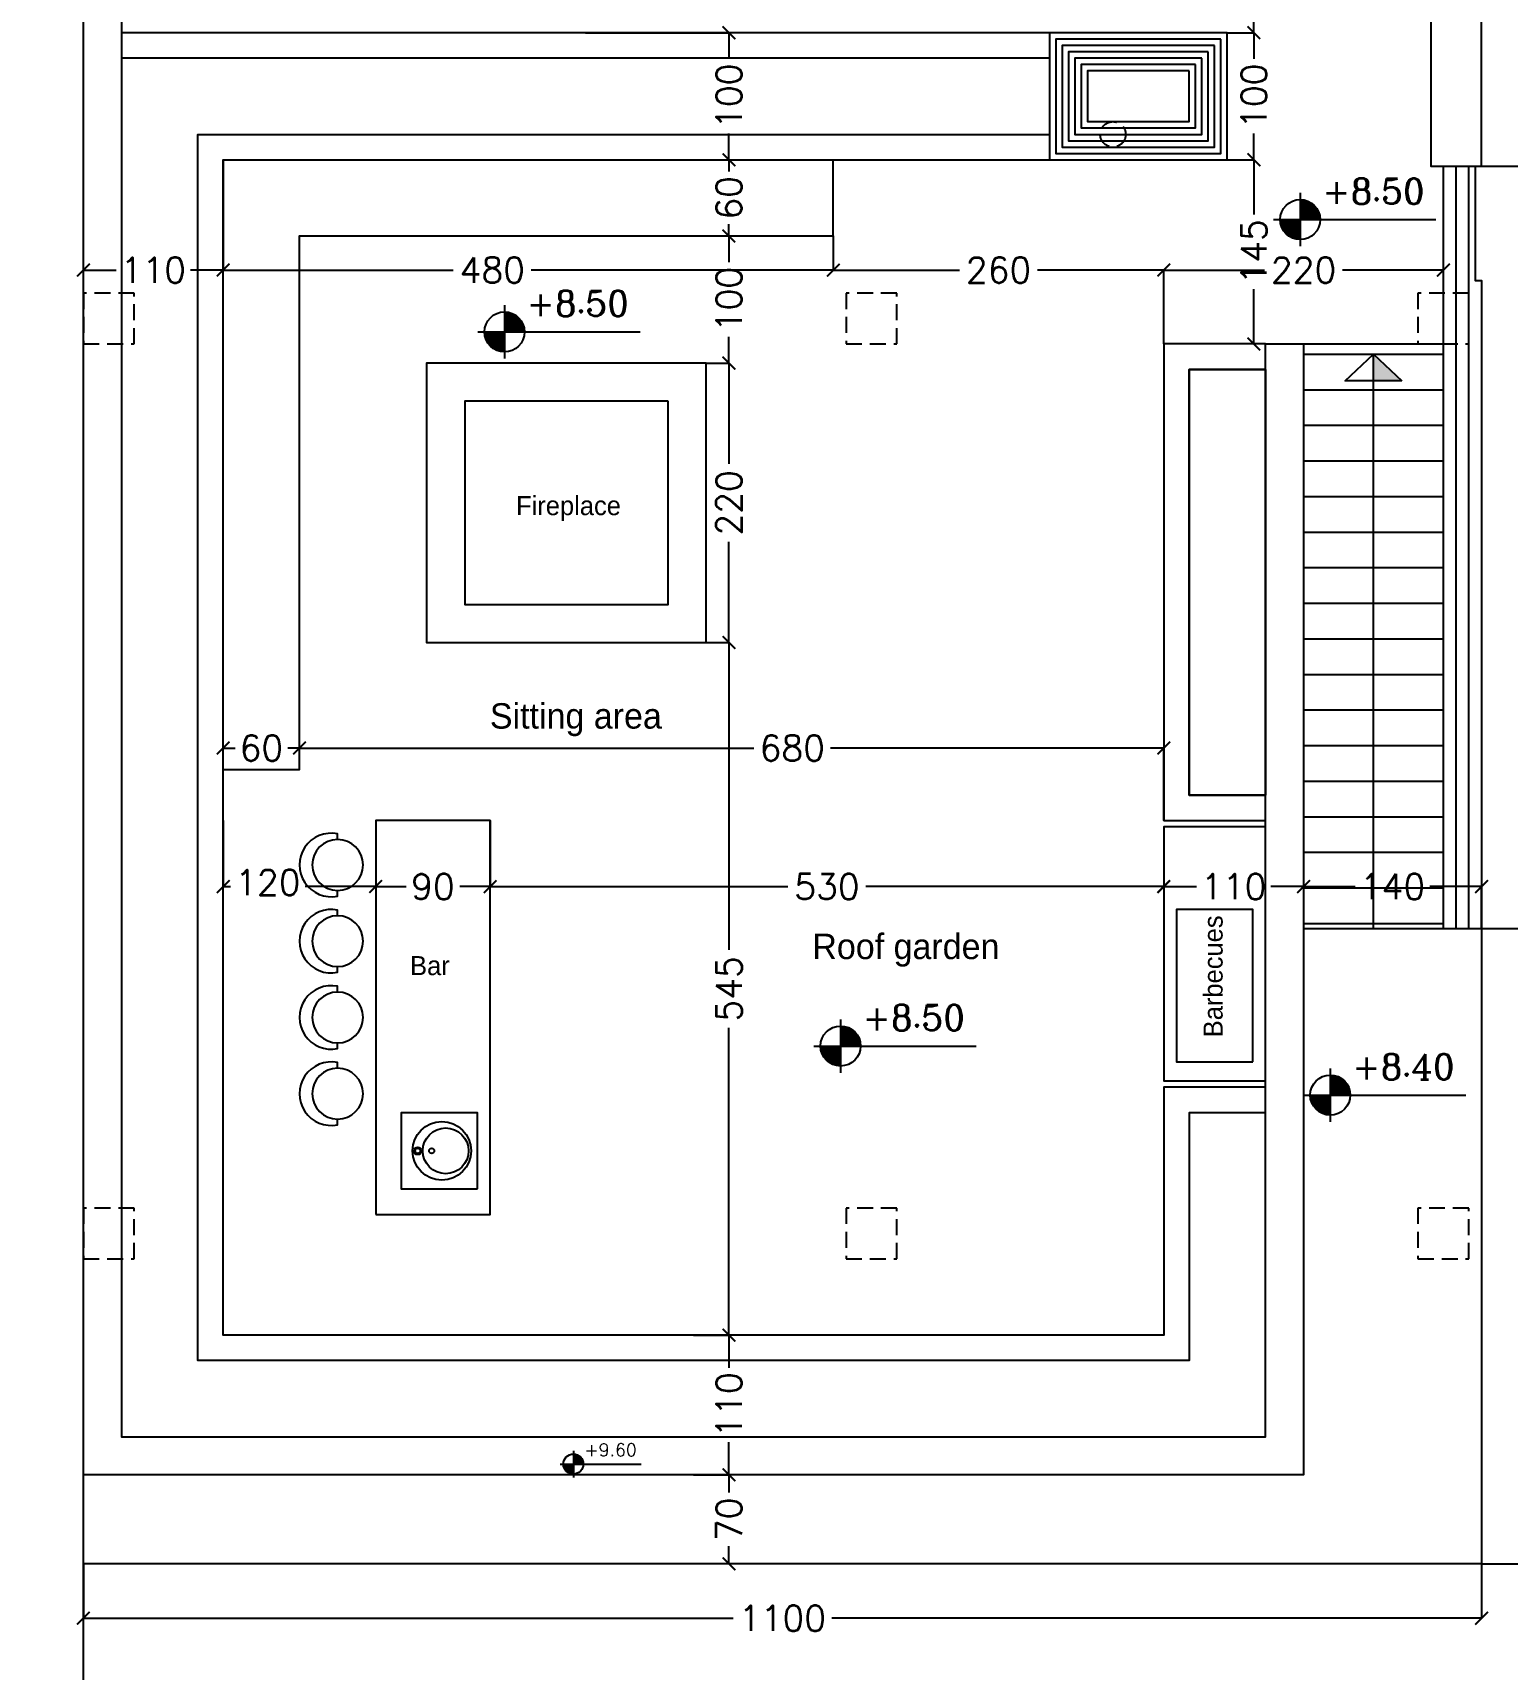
# Model space of a CAD drawing. Header units: millimetres. Extents: x 118878 to 201916, y 10986 to 20993.
# Drawn here: x 199741 to 200901, y 16490 to 17778 of the extents above; entities that cross this region are included whole.
import ezdxf

# ---------------------------------------------------------------- set-up
doc = ezdxf.new("R2010")
doc.units = ezdxf.units.MM
doc.header["$LTSCALE"] = 100
doc.linetypes.add('HIDDEN2', pattern=[0.1875, 0.125, -0.0625])
for name, color, linetype in [('0-handrail', 135, 'Continuous'), ('0-KAFSAZI', 40, 'Continuous'), ('0-NIVO', 51, 'Continuous'), ('1', 1, 'Continuous'), ('2', 2, 'Continuous'), ('3', 3, 'Continuous'), ('4', 4, 'Continuous'), ('7', 7, 'Continuous'), ('8', 8, 'HIDDEN2'), ('AX', 1, 'Continuous'), ('bou', 4, 'Continuous'), ('DIM', 7, 'Continuous'), ('furniture faz2', 181, 'Continuous'), ('text', 201, 'Continuous')]:
    doc.layers.add(name, color=color, linetype=linetype)
doc.styles.add('1', font='romans.shx')
doc.styles.add('ROMANC', font='ROMANC.SHX')
doc.styles.add('SHEET', font='andlso.ttf')
doc.dimstyles.new('100', dxfattribs={"dimtxt": 20, "dimasz": 10, "dimexe": 0, "dimexo": 0, "dimgap": 5, "dimtad": 0, "dimdec": 0, "dimzin": 0, "dimdsep": 46, "dimtxsty": '1', "dimblk": 'ARCHTICK', "dimcen": 0, "dimclrd": 8, "dimclre": 8, "dimclrt": 2, "dimadec": 0, "dimazin": 0, "dimtfac": 1, "dimtdec": 0, "dimtofl": 0, "dimtmove": 2, "dimatfit": 3, "dimldrblk": 'ARCHTICK', "dimfxl": 1, "dimtolj": 1, "dimtzin": 0, "dimarcsym": 0})

# ---------------------------------------------------------------- blocks, each defined once
blk = doc.blocks.new('stools')
blk.add_lwpolyline([(0, -20), (0, -24.5, 1.224745), (0, 24.5), (0, 20)], format="xyb")
for start, end in [(90, 270), (270, 90)]:
    blk.add_arc((0, 0), 20, start, end)
blk = doc.blocks.new('SINK-K-1')
for centre, radius in [((0, 0), 23), ((-3, 0), 18), ((8, 0), 2), ((19, 0), 3), ((19, 0), 2)]:
    blk.add_circle(centre, radius)
blk = doc.blocks.new('AX-01roof')
at = {"layer": 'AX', "color": 8, "linetype": 'HIDDEN2'}
for points in [[(0, -410), (40, -410), (40, -370), (0, -370)], [(600, -410), (640, -410), (640, -370), (600, -370)], [(1050, -410), (1090, -410), (1090, -370), (1050, -370)], [(0, -1130), (40, -1130), (40, -1090), (0, -1090)], [(600, -1130), (640, -1130), (640, -1090), (600, -1090)], [(1050, -1130), (1090, -1130), (1090, -1090), (1050, -1090)]]:
    blk.add_lwpolyline(points, close=True, dxfattribs=at)
blk = doc.blocks.new('cod-03')
at = {"layer": '1'}
for points in [[(18, 0, 0.414214), (0, 18), (0, 0)], [(0, 0), (-18, 0, 0.414214), (0, -18)]]:
    blk.add_hatch(color=256, dxfattribs=at).paths.add_polyline_path(points)
at = {"layer": '2'}
for p, q in [((0, 24), (0, -24)), ((-24, 0), (121.9, 0))]:
    blk.add_line(p, q, dxfattribs=at)
blk.add_circle((0, 0), 18, dxfattribs=at)
blk = doc.blocks.new('_ArchTick')
at = {"color": 0, "linetype": 'ByBlock', "const_width": 0.15}
blk.add_lwpolyline([(-0.5, -0.5), (0.5, 0.5)], dxfattribs=at)
blk = doc.blocks.new('*D157')
at = {"layer": 'Defpoints', "color": 0, "transparency": 16777216}
for p in [(200371, 17618), (200371, 17591.2), (200631, 17533)]:
    blk.add_point(p, dxfattribs=at)
at = {"layer": 'DIM', "color": 8, "lineweight": -2, "transparency": 16777216}
for p, q in [((200371, 17618), (200371, 17591.2)), ((200371, 17591.2), (200470.3, 17591.2)), ((200631, 17591.2), (200531.7, 17591.2)), ((200631, 17533), (200631, 17591.2))]:
    blk.add_line(p, q, dxfattribs=at)
at = {"layer": 'DIM', "color": 8, "lineweight": -2, "transparency": 16777216, "xscale": 10, "yscale": 10, "zscale": 10, "rotation": 180}
blk.add_blockref('_ArchTick', (200371, 17591.2), dxfattribs=at)
at = {"layer": 'DIM', "color": 8, "lineweight": -2, "transparency": 16777216, "xscale": 10, "yscale": 10, "zscale": 10}
blk.add_blockref('_ArchTick', (200631, 17591.2), dxfattribs=at)
at = {"layer": 'DIM', "color": 2, "transparency": 16777216, "insert": (200501, 17591.2), "char_height": 20, "attachment_point": 5, "style": '1'}
blk.add_mtext('\\A1;260', dxfattribs=at)
blk = doc.blocks.new('*D163')
at = {"layer": 'Defpoints', "color": 0, "transparency": 16777216}
for p in [(199891, 17678), (200371, 17618), (199891, 17591.2)]:
    blk.add_point(p, dxfattribs=at)
at = {"layer": 'DIM', "color": 8, "lineweight": -2, "transparency": 16777216}
for p, q in [((199891, 17678), (199891, 17591.2)), ((200371, 17618), (200371, 17591.2)), ((199891, 17591.2), (200072, 17591.2)), ((200371, 17591.2), (200133.4, 17591.2))]:
    blk.add_line(p, q, dxfattribs=at)
at = {"layer": 'DIM', "color": 8, "lineweight": -2, "transparency": 16777216, "xscale": 10, "yscale": 10, "zscale": 10, "rotation": 180}
blk.add_blockref('_ArchTick', (199891, 17591.2), dxfattribs=at)
at = {"layer": 'DIM', "color": 8, "lineweight": -2, "transparency": 16777216, "xscale": 10, "yscale": 10, "zscale": 10}
blk.add_blockref('_ArchTick', (200371, 17591.2), dxfattribs=at)
at = {"layer": 'DIM', "color": 2, "transparency": 16777216, "insert": (200102.7, 17591.2), "char_height": 20, "attachment_point": 5, "style": '1'}
blk.add_mtext('\\A1;480', dxfattribs=at)
blk = doc.blocks.new('*D164')
at = {"layer": 'Defpoints', "color": 0, "transparency": 16777216}
for p in [(199891, 17678), (199781, 17591.2), (199781, 17273)]:
    blk.add_point(p, dxfattribs=at)
at = {"layer": 'DIM', "color": 8, "lineweight": -2, "transparency": 16777216}
for p, q in [((199891, 17678), (199891, 17591.2)), ((199781, 17273), (199781, 17591.2)), ((199781, 17591.2), (199806.7, 17591.2)), ((199891, 17591.2), (199865.3, 17591.2))]:
    blk.add_line(p, q, dxfattribs=at)
at = {"layer": 'DIM', "color": 8, "lineweight": -2, "transparency": 16777216, "xscale": 10, "yscale": 10, "zscale": 10, "rotation": 180}
blk.add_blockref('_ArchTick', (199781, 17591.2), dxfattribs=at)
at = {"layer": 'DIM', "color": 8, "lineweight": -2, "transparency": 16777216, "xscale": 10, "yscale": 10, "zscale": 10}
blk.add_blockref('_ArchTick', (199891, 17591.2), dxfattribs=at)
at = {"layer": 'DIM', "color": 2, "transparency": 16777216, "insert": (199836, 17591.2), "char_height": 20, "attachment_point": 5, "style": '1'}
blk.add_mtext('\\A1;110', dxfattribs=at)
blk = doc.blocks.new('*D165')
at = {"layer": 'Defpoints', "color": 0, "transparency": 16777216}
for p in [(200681, 17678), (200701.9, 17533), (200711, 17533)]:
    blk.add_point(p, dxfattribs=at)
at = {"layer": 'DIM', "color": 8, "lineweight": -2, "transparency": 16777216}
for p, q in [((200681, 17678), (200701.9, 17678)), ((200701.9, 17678), (200701.9, 17634.8)), ((200701.9, 17533), (200701.9, 17576.2)), ((200711, 17533), (200701.9, 17533))]:
    blk.add_line(p, q, dxfattribs=at)
at = {"layer": 'DIM', "color": 8, "lineweight": -2, "transparency": 16777216, "xscale": 10, "yscale": 10, "zscale": 10}
for p, rotation in [((200701.9, 17678), 90), ((200701.9, 17533), 270)]:
    blk.add_blockref('_ArchTick', p, dxfattribs=dict(at, rotation=rotation))
at = {"layer": 'DIM', "color": 2, "transparency": 16777216, "insert": (200701.9, 17605.5), "char_height": 20, "attachment_point": 5, "rotation": 90, "style": '1'}
blk.add_mtext('\\A1;145', dxfattribs=at)
blk = doc.blocks.new('*D166')
at = {"layer": 'Defpoints', "color": 0, "transparency": 16777216}
for p in [(200681, 17778), (200701.9, 17778), (200681, 17678)]:
    blk.add_point(p, dxfattribs=at)
at = {"layer": 'DIM', "color": 8, "lineweight": -2, "transparency": 16777216}
for p, q in [((200681, 17778), (200701.9, 17778)), ((200701.9, 17778), (200701.9, 17757.3)), ((200701.9, 17678), (200701.9, 17698.7)), ((200681, 17678), (200701.9, 17678))]:
    blk.add_line(p, q, dxfattribs=at)
at = {"layer": 'DIM', "color": 8, "lineweight": -2, "transparency": 16777216, "xscale": 10, "yscale": 10, "zscale": 10}
for p, rotation in [((200701.9, 17778), 90), ((200701.9, 17678), 270)]:
    blk.add_blockref('_ArchTick', p, dxfattribs=dict(at, rotation=rotation))
at = {"layer": 'DIM', "color": 2, "transparency": 16777216, "insert": (200701.9, 17728), "char_height": 20, "attachment_point": 5, "rotation": 90, "style": '1'}
blk.add_mtext('\\A1;100', dxfattribs=at)
blk = doc.blocks.new('*D231')
at = {"layer": 'Defpoints', "color": 0, "transparency": 16777216}
for p in [(200701.9, 17923), (200761, 17923), (200681, 17778)]:
    blk.add_point(p, dxfattribs=at)
at = {"layer": 'DIM', "color": 8, "lineweight": -2, "transparency": 16777216}
for p, q in [((200761, 17923), (200701.9, 17923)), ((200701.9, 17923), (200701.9, 17879.8)), ((200701.9, 17778), (200701.9, 17821.2)), ((200681, 17778), (200701.9, 17778))]:
    blk.add_line(p, q, dxfattribs=at)
at = {"layer": 'DIM', "color": 8, "lineweight": -2, "transparency": 16777216, "xscale": 10, "yscale": 10, "zscale": 10}
for p, rotation in [((200701.9, 17923), 90), ((200701.9, 17778), 270)]:
    blk.add_blockref('_ArchTick', p, dxfattribs=dict(at, rotation=rotation))
at = {"layer": 'DIM', "color": 2, "transparency": 16777216, "insert": (200701.9, 17850.5), "char_height": 20, "attachment_point": 5, "rotation": 90, "style": '1'}
blk.add_mtext('\\A1;145', dxfattribs=at)
blk = doc.blocks.new('*D234')
at = {"layer": 'Defpoints', "color": 0, "transparency": 16777216}
for p in [(200176, 17778), (200216, 17678), (200288.9, 17678)]:
    blk.add_point(p, dxfattribs=at)
at = {"layer": 'DIM', "color": 8, "lineweight": -2, "transparency": 16777216}
for p, q in [((200176, 17778), (200288.9, 17778)), ((200288.9, 17778), (200288.9, 17757.3)), ((200288.9, 17678), (200288.9, 17698.7)), ((200216, 17678), (200288.9, 17678))]:
    blk.add_line(p, q, dxfattribs=at)
at = {"layer": 'DIM', "color": 8, "lineweight": -2, "transparency": 16777216, "xscale": 10, "yscale": 10, "zscale": 10}
for p, rotation in [((200288.9, 17778), 90), ((200288.9, 17678), 270)]:
    blk.add_blockref('_ArchTick', p, dxfattribs=dict(at, rotation=rotation))
at = {"layer": 'DIM', "color": 2, "transparency": 16777216, "insert": (200288.9, 17728), "char_height": 20, "attachment_point": 5, "rotation": 90, "style": '1'}
blk.add_mtext('\\A1;100', dxfattribs=at)
blk = doc.blocks.new('*D235')
at = {"layer": 'Defpoints', "color": 0, "transparency": 16777216}
for p in [(200216, 17678), (200262.4, 17618), (200288.9, 17618)]:
    blk.add_point(p, dxfattribs=at)
at = {"layer": 'DIM', "color": 8, "lineweight": -2, "transparency": 16777216}
for p, q in [((200216, 17678), (200288.9, 17678)), ((200288.9, 17678), (200288.9, 17668.7)), ((200288.9, 17618), (200288.9, 17627.3)), ((200262.4, 17618), (200288.9, 17618))]:
    blk.add_line(p, q, dxfattribs=at)
at = {"layer": 'DIM', "color": 8, "lineweight": -2, "transparency": 16777216, "xscale": 10, "yscale": 10, "zscale": 10}
for p, rotation in [((200288.9, 17678), 90), ((200288.9, 17618), 270)]:
    blk.add_blockref('_ArchTick', p, dxfattribs=dict(at, rotation=rotation))
at = {"layer": 'DIM', "color": 2, "transparency": 16777216, "insert": (200288.9, 17648), "char_height": 20, "attachment_point": 5, "rotation": 90, "style": '1'}
blk.add_mtext('\\A1;60', dxfattribs=at)
blk = doc.blocks.new('*D236')
at = {"layer": 'Defpoints', "color": 0, "transparency": 16777216}
for p in [(200262.4, 17618), (200271, 17518), (200288.9, 17518)]:
    blk.add_point(p, dxfattribs=at)
at = {"layer": 'DIM', "color": 8, "lineweight": -2, "transparency": 16777216}
for p, q in [((200262.4, 17618), (200288.9, 17618)), ((200288.9, 17618), (200288.9, 17597.3)), ((200288.9, 17518), (200288.9, 17538.7)), ((200271, 17518), (200288.9, 17518))]:
    blk.add_line(p, q, dxfattribs=at)
at = {"layer": 'DIM', "color": 8, "lineweight": -2, "transparency": 16777216, "xscale": 10, "yscale": 10, "zscale": 10}
for p, rotation in [((200288.9, 17618), 90), ((200288.9, 17518), 270)]:
    blk.add_blockref('_ArchTick', p, dxfattribs=dict(at, rotation=rotation))
at = {"layer": 'DIM', "color": 2, "transparency": 16777216, "insert": (200288.9, 17568), "char_height": 20, "attachment_point": 5, "rotation": 90, "style": '1'}
blk.add_mtext('\\A1;100', dxfattribs=at)
blk = doc.blocks.new('*D237')
at = {"layer": 'Defpoints', "color": 0, "transparency": 16777216}
for p in [(200271, 17518), (200271, 17298), (200288.9, 17298)]:
    blk.add_point(p, dxfattribs=at)
at = {"layer": 'DIM', "color": 8, "lineweight": -2, "transparency": 16777216}
for p, q in [((200271, 17518), (200288.9, 17518)), ((200288.9, 17518), (200288.9, 17438.7)), ((200288.9, 17298), (200288.9, 17377.3)), ((200271, 17298), (200288.9, 17298))]:
    blk.add_line(p, q, dxfattribs=at)
at = {"layer": 'DIM', "color": 8, "lineweight": -2, "transparency": 16777216, "xscale": 10, "yscale": 10, "zscale": 10}
for p, rotation in [((200288.9, 17518), 90), ((200288.9, 17298), 270)]:
    blk.add_blockref('_ArchTick', p, dxfattribs=dict(at, rotation=rotation))
at = {"layer": 'DIM', "color": 2, "transparency": 16777216, "insert": (200288.9, 17408), "char_height": 20, "attachment_point": 5, "rotation": 90, "style": '1'}
blk.add_mtext('\\A1;220', dxfattribs=at)
blk = doc.blocks.new('*D148')
at = {"layer": 'Defpoints', "color": 0, "transparency": 16777216}
for p in [(200271, 17298), (200261, 16753), (200288.9, 16753)]:
    blk.add_point(p, dxfattribs=at)
at = {"layer": 'DIM', "color": 8, "lineweight": -2, "transparency": 16777216}
for p, q in [((200271, 17298), (200288.9, 17298)), ((200288.9, 17298), (200288.9, 17056.2)), ((200288.9, 16753), (200288.9, 16994.8)), ((200261, 16753), (200288.9, 16753))]:
    blk.add_line(p, q, dxfattribs=at)
at = {"layer": 'DIM', "color": 8, "lineweight": -2, "transparency": 16777216, "xscale": 10, "yscale": 10, "zscale": 10}
for p, rotation in [((200288.9, 17298), 90), ((200288.9, 16753), 270)]:
    blk.add_blockref('_ArchTick', p, dxfattribs=dict(at, rotation=rotation))
at = {"layer": 'DIM', "color": 2, "transparency": 16777216, "insert": (200288.9, 17025.5), "char_height": 20, "attachment_point": 5, "rotation": 90, "style": '1'}
blk.add_mtext('\\A1;545', dxfattribs=at)
blk = doc.blocks.new('*D158')
at = {"layer": 'Defpoints', "color": 0, "transparency": 16777216}
for p in [(200261, 16753), (200261, 16643), (200288.9, 16643)]:
    blk.add_point(p, dxfattribs=at)
at = {"layer": 'DIM', "color": 8, "lineweight": -2, "transparency": 16777216}
for p, q in [((200261, 16753), (200288.9, 16753)), ((200288.9, 16753), (200288.9, 16727.3)), ((200288.9, 16643), (200288.9, 16668.7)), ((200261, 16643), (200288.9, 16643))]:
    blk.add_line(p, q, dxfattribs=at)
at = {"layer": 'DIM', "color": 8, "lineweight": -2, "transparency": 16777216, "xscale": 10, "yscale": 10, "zscale": 10}
for p, rotation in [((200288.9, 16753), 90), ((200288.9, 16643), 270)]:
    blk.add_blockref('_ArchTick', p, dxfattribs=dict(at, rotation=rotation))
at = {"layer": 'DIM', "color": 2, "transparency": 16777216, "insert": (200288.9, 16698), "char_height": 20, "attachment_point": 5, "rotation": 90, "style": '1'}
blk.add_mtext('\\A1;110', dxfattribs=at)
blk = doc.blocks.new('*D159')
at = {"layer": 'Defpoints', "color": 0, "transparency": 16777216}
for p in [(200261, 16643), (200288.9, 16573), (200288.9, 16573)]:
    blk.add_point(p, dxfattribs=at)
at = {"layer": 'DIM', "color": 8, "lineweight": -2, "transparency": 16777216}
for p, q in [((200261, 16643), (200288.9, 16643)), ((200288.9, 16643), (200288.9, 16629.2)), ((200288.9, 16573), (200288.9, 16586.8)), ((200288.9, 16573), (200288.9, 16573))]:
    blk.add_line(p, q, dxfattribs=at)
at = {"layer": 'DIM', "color": 8, "lineweight": -2, "transparency": 16777216, "xscale": 10, "yscale": 10, "zscale": 10}
for p, rotation in [((200288.9, 16643), 90), ((200288.9, 16573), 270)]:
    blk.add_blockref('_ArchTick', p, dxfattribs=dict(at, rotation=rotation))
at = {"layer": 'DIM', "color": 2, "transparency": 16777216, "insert": (200288.9, 16608), "char_height": 20, "attachment_point": 5, "rotation": 90, "style": '1'}
blk.add_mtext('\\A1;70', dxfattribs=at)
blk = doc.blocks.new('*D160')
at = {"layer": 'Defpoints', "color": 0, "transparency": 16777216}
for p in [(199891, 17158), (200011, 17158), (200011, 17106)]:
    blk.add_point(p, dxfattribs=at)
at = {"layer": 'DIM', "color": 8, "lineweight": -2, "transparency": 16777216}
for p, q in [((199891, 17158), (199891, 17106)), ((200011, 17158), (200011, 17106)), ((199891, 17106), (199896.8, 17106)), ((200011, 17106), (199955.4, 17106))]:
    blk.add_line(p, q, dxfattribs=at)
at = {"layer": 'DIM', "color": 8, "lineweight": -2, "transparency": 16777216, "xscale": 10, "yscale": 10, "zscale": 10, "rotation": 180}
blk.add_blockref('_ArchTick', (199891, 17106), dxfattribs=at)
at = {"layer": 'DIM', "color": 8, "lineweight": -2, "transparency": 16777216, "xscale": 10, "yscale": 10, "zscale": 10}
blk.add_blockref('_ArchTick', (200011, 17106), dxfattribs=at)
at = {"layer": 'DIM', "color": 2, "transparency": 16777216, "insert": (199926.1, 17109.2), "char_height": 20, "attachment_point": 5, "style": '1'}
blk.add_mtext('\\A1;120', dxfattribs=at)
blk = doc.blocks.new('*D161')
at = {"layer": 'Defpoints', "color": 0, "transparency": 16777216}
for p in [(200011, 17158), (200101, 17158), (200101, 17106)]:
    blk.add_point(p, dxfattribs=at)
at = {"layer": 'DIM', "color": 8, "lineweight": -2, "transparency": 16777216}
for p, q in [((200011, 17158), (200011, 17106)), ((200101, 17158), (200101, 17106)), ((200011, 17106), (200034.8, 17106)), ((200101, 17106), (200077.2, 17106))]:
    blk.add_line(p, q, dxfattribs=at)
at = {"layer": 'DIM', "color": 8, "lineweight": -2, "transparency": 16777216, "xscale": 10, "yscale": 10, "zscale": 10, "rotation": 180}
blk.add_blockref('_ArchTick', (200011, 17106), dxfattribs=at)
at = {"layer": 'DIM', "color": 8, "lineweight": -2, "transparency": 16777216, "xscale": 10, "yscale": 10, "zscale": 10}
blk.add_blockref('_ArchTick', (200101, 17106), dxfattribs=at)
at = {"layer": 'DIM', "color": 2, "transparency": 16777216, "insert": (200056, 17106), "char_height": 20, "attachment_point": 5, "style": '1'}
blk.add_mtext('\\A1;90', dxfattribs=at)
blk = doc.blocks.new('*D162')
at = {"layer": 'Defpoints', "color": 0, "transparency": 16777216}
for p in [(200101, 17158), (200631, 17153), (200631, 17106)]:
    blk.add_point(p, dxfattribs=at)
at = {"layer": 'DIM', "color": 8, "lineweight": -2, "transparency": 16777216}
for p, q in [((200101, 17158), (200101, 17106)), ((200631, 17153), (200631, 17106)), ((200101, 17106), (200335.3, 17106)), ((200631, 17106), (200396.7, 17106))]:
    blk.add_line(p, q, dxfattribs=at)
at = {"layer": 'DIM', "color": 8, "lineweight": -2, "transparency": 16777216, "xscale": 10, "yscale": 10, "zscale": 10, "rotation": 180}
blk.add_blockref('_ArchTick', (200101, 17106), dxfattribs=at)
at = {"layer": 'DIM', "color": 8, "lineweight": -2, "transparency": 16777216, "xscale": 10, "yscale": 10, "zscale": 10}
blk.add_blockref('_ArchTick', (200631, 17106), dxfattribs=at)
at = {"layer": 'DIM', "color": 2, "transparency": 16777216, "insert": (200366, 17106), "char_height": 20, "attachment_point": 5, "style": '1'}
blk.add_mtext('\\A1;530', dxfattribs=at)
blk = doc.blocks.new('*D218')
at = {"layer": 'Defpoints', "color": 0, "transparency": 16777216}
for p in [(200741, 17161), (200631, 17153), (200741, 17106)]:
    blk.add_point(p, dxfattribs=at)
at = {"layer": 'DIM', "color": 8, "lineweight": -2, "transparency": 16777216}
for p, q in [((200741, 17161), (200741, 17106)), ((200631, 17153), (200631, 17106)), ((200631, 17106), (200656.7, 17106)), ((200741, 17106), (200715.3, 17106))]:
    blk.add_line(p, q, dxfattribs=at)
at = {"layer": 'DIM', "color": 8, "lineweight": -2, "transparency": 16777216, "xscale": 10, "yscale": 10, "zscale": 10, "rotation": 180}
blk.add_blockref('_ArchTick', (200631, 17106), dxfattribs=at)
at = {"layer": 'DIM', "color": 8, "lineweight": -2, "transparency": 16777216, "xscale": 10, "yscale": 10, "zscale": 10}
blk.add_blockref('_ArchTick', (200741, 17106), dxfattribs=at)
at = {"layer": 'DIM', "color": 2, "transparency": 16777216, "insert": (200686, 17106), "char_height": 20, "attachment_point": 5, "style": '1'}
blk.add_mtext('\\A1;110', dxfattribs=at)
blk = doc.blocks.new('*D219')
at = {"layer": 'Defpoints', "color": 0, "transparency": 16777216}
for p in [(199951, 17215), (199891, 17198), (199951, 17198)]:
    blk.add_point(p, dxfattribs=at)
at = {"layer": 'DIM', "color": 8, "lineweight": -2, "transparency": 16777216}
for p, q in [((199891, 17198), (199891, 17215)), ((199891, 17215), (199900.3, 17215)), ((199951, 17215), (199941.7, 17215)), ((199951, 17198), (199951, 17215))]:
    blk.add_line(p, q, dxfattribs=at)
at = {"layer": 'DIM', "color": 8, "lineweight": -2, "transparency": 16777216, "xscale": 10, "yscale": 10, "zscale": 10, "rotation": 180}
blk.add_blockref('_ArchTick', (199891, 17215), dxfattribs=at)
at = {"layer": 'DIM', "color": 8, "lineweight": -2, "transparency": 16777216, "xscale": 10, "yscale": 10, "zscale": 10}
blk.add_blockref('_ArchTick', (199951, 17215), dxfattribs=at)
at = {"layer": 'DIM', "color": 2, "transparency": 16777216, "insert": (199921, 17215), "char_height": 20, "attachment_point": 5, "style": '1'}
blk.add_mtext('\\A1;60', dxfattribs=at)
blk = doc.blocks.new('*D181')
at = {"layer": 'Defpoints', "color": 0, "transparency": 16777216}
for p in [(200631, 17215), (199951, 17198), (200631, 17158)]:
    blk.add_point(p, dxfattribs=at)
at = {"layer": 'DIM', "color": 8, "lineweight": -2, "transparency": 16777216}
for p, q in [((199951, 17198), (199951, 17215)), ((199951, 17215), (200308.4, 17215)), ((200631, 17215), (200368.9, 17215)), ((200631, 17158), (200631, 17215))]:
    blk.add_line(p, q, dxfattribs=at)
at = {"layer": 'DIM', "color": 8, "lineweight": -2, "transparency": 16777216, "xscale": 10, "yscale": 10, "zscale": 10, "rotation": 180}
blk.add_blockref('_ArchTick', (199951, 17215), dxfattribs=at)
at = {"layer": 'DIM', "color": 8, "lineweight": -2, "transparency": 16777216, "xscale": 10, "yscale": 10, "zscale": 10}
blk.add_blockref('_ArchTick', (200631, 17215), dxfattribs=at)
at = {"layer": 'DIM', "color": 2, "transparency": 16777216, "insert": (200338.7, 17215), "char_height": 20, "attachment_point": 5, "style": '1'}
blk.add_mtext('\\A1;680', dxfattribs=at)
blk = doc.blocks.new('*D182')
at = {"layer": 'Defpoints', "color": 0, "transparency": 16777216}
for p in [(200741, 17161), (200881, 17106), (200881, 17073)]:
    blk.add_point(p, dxfattribs=at)
at = {"layer": 'DIM', "color": 8, "lineweight": -2, "transparency": 16777216}
for p, q in [((200741, 17161), (200741, 17106)), ((200741, 17106), (200781.7, 17106)), ((200881, 17106), (200840.3, 17106)), ((200881, 17073), (200881, 17106))]:
    blk.add_line(p, q, dxfattribs=at)
at = {"layer": 'DIM', "color": 8, "lineweight": -2, "transparency": 16777216, "xscale": 10, "yscale": 10, "zscale": 10, "rotation": 180}
blk.add_blockref('_ArchTick', (200741, 17106), dxfattribs=at)
at = {"layer": 'DIM', "color": 8, "lineweight": -2, "transparency": 16777216, "xscale": 10, "yscale": 10, "zscale": 10}
blk.add_blockref('_ArchTick', (200881, 17106), dxfattribs=at)
at = {"layer": 'DIM', "color": 2, "transparency": 16777216, "insert": (200811, 17106), "char_height": 20, "attachment_point": 5, "style": '1'}
blk.add_mtext('\\A1;140', dxfattribs=at)
blk = doc.blocks.new('*D227')
at = {"layer": 'Defpoints', "color": 0, "transparency": 16777216}
for p in [(200881, 17073), (200881, 16573), (200930.3, 16573)]:
    blk.add_point(p, dxfattribs=at)
at = {"layer": 'DIM', "color": 8, "lineweight": -2, "transparency": 16777216}
for p, q in [((200881, 17073), (200930.3, 17073)), ((200930.3, 17073), (200930.3, 16853.7)), ((200930.3, 16573), (200930.3, 16792.3)), ((200881, 16573), (200930.3, 16573))]:
    blk.add_line(p, q, dxfattribs=at)
at = {"layer": 'DIM', "color": 8, "lineweight": -2, "transparency": 16777216, "xscale": 10, "yscale": 10, "zscale": 10}
for p, rotation in [((200930.3, 17073), 90), ((200930.3, 16573), 270)]:
    blk.add_blockref('_ArchTick', p, dxfattribs=dict(at, rotation=rotation))
at = {"layer": 'DIM', "color": 2, "transparency": 16777216, "insert": (200930.3, 16823), "char_height": 20, "attachment_point": 5, "rotation": 90, "style": '1'}
blk.add_mtext('\\A1;500', dxfattribs=at)
blk = doc.blocks.new('*D228')
at = {"layer": 'Defpoints', "color": 0, "transparency": 16777216}
for p in [(200881, 17673), (200930.3, 17673), (200881, 17073)]:
    blk.add_point(p, dxfattribs=at)
at = {"layer": 'DIM', "color": 8, "lineweight": -2, "transparency": 16777216}
for p, q in [((200881, 17673), (200930.3, 17673)), ((200930.3, 17673), (200930.3, 17403.2)), ((200930.3, 17073), (200930.3, 17342.7)), ((200881, 17073), (200930.3, 17073))]:
    blk.add_line(p, q, dxfattribs=at)
at = {"layer": 'DIM', "color": 8, "lineweight": -2, "transparency": 16777216, "xscale": 10, "yscale": 10, "zscale": 10}
for p, rotation in [((200930.3, 17673), 90), ((200930.3, 17073), 270)]:
    blk.add_blockref('_ArchTick', p, dxfattribs=dict(at, rotation=rotation))
at = {"layer": 'DIM', "color": 2, "transparency": 16777216, "insert": (200930.3, 17373), "char_height": 20, "attachment_point": 5, "rotation": 90, "style": '1'}
blk.add_mtext('\\A1;600', dxfattribs=at)
blk = doc.blocks.new('*D229')
at = {"layer": 'Defpoints', "color": 0, "transparency": 16777216}
for p in [(200881, 17973), (200930.3, 17973), (200881, 17673)]:
    blk.add_point(p, dxfattribs=at)
at = {"layer": 'DIM', "color": 8, "lineweight": -2, "transparency": 16777216}
for p, q in [((200881, 17973), (200930.3, 17973)), ((200930.3, 17973), (200930.3, 17853.7)), ((200930.3, 17673), (200930.3, 17792.3)), ((200881, 17673), (200930.3, 17673))]:
    blk.add_line(p, q, dxfattribs=at)
at = {"layer": 'DIM', "color": 8, "lineweight": -2, "transparency": 16777216, "xscale": 10, "yscale": 10, "zscale": 10}
for p, rotation in [((200930.3, 17973), 90), ((200930.3, 17673), 270)]:
    blk.add_blockref('_ArchTick', p, dxfattribs=dict(at, rotation=rotation))
at = {"layer": 'DIM', "color": 2, "transparency": 16777216, "insert": (200930.3, 17823), "char_height": 20, "attachment_point": 5, "rotation": 90, "style": '1'}
blk.add_mtext('\\A1;300', dxfattribs=at)
blk = doc.blocks.new('*D230')
at = {"layer": 'Defpoints', "color": 0, "transparency": 16777216}
for p in [(199781, 16573), (200881, 16573), (199781, 16530.2)]:
    blk.add_point(p, dxfattribs=at)
at = {"layer": 'DIM', "color": 8, "lineweight": -2, "transparency": 16777216}
for p, q in [((199781, 16573), (199781, 16530.2)), ((200881, 16573), (200881, 16530.2)), ((199781, 16530.2), (200292.2, 16530.2)), ((200881, 16530.2), (200369.8, 16530.2))]:
    blk.add_line(p, q, dxfattribs=at)
at = {"layer": 'DIM', "color": 8, "lineweight": -2, "transparency": 16777216, "xscale": 10, "yscale": 10, "zscale": 10, "rotation": 180}
blk.add_blockref('_ArchTick', (199781, 16530.2), dxfattribs=at)
at = {"layer": 'DIM', "color": 8, "lineweight": -2, "transparency": 16777216, "xscale": 10, "yscale": 10, "zscale": 10}
blk.add_blockref('_ArchTick', (200881, 16530.2), dxfattribs=at)
at = {"layer": 'DIM', "color": 2, "transparency": 16777216, "insert": (200331, 16530.2), "char_height": 20, "attachment_point": 5, "style": '1'}
blk.add_mtext('\\A1;1100', dxfattribs=at)
blk = doc.blocks.new('*D238')
at = {"layer": 'Defpoints', "color": 0, "transparency": 16777216}
for p in [(200851, 17591.2), (200631, 17533), (200851, 17533)]:
    blk.add_point(p, dxfattribs=at)
at = {"layer": 'DIM', "color": 8, "lineweight": -2, "transparency": 16777216}
for p, q in [((200631, 17533), (200631, 17591.2)), ((200631, 17591.2), (200710.3, 17591.2)), ((200851, 17591.2), (200771.7, 17591.2)), ((200851, 17533), (200851, 17591.2))]:
    blk.add_line(p, q, dxfattribs=at)
at = {"layer": 'DIM', "color": 8, "lineweight": -2, "transparency": 16777216, "xscale": 10, "yscale": 10, "zscale": 10, "rotation": 180}
blk.add_blockref('_ArchTick', (200631, 17591.2), dxfattribs=at)
at = {"layer": 'DIM', "color": 8, "lineweight": -2, "transparency": 16777216, "xscale": 10, "yscale": 10, "zscale": 10}
blk.add_blockref('_ArchTick', (200851, 17591.2), dxfattribs=at)
at = {"layer": 'DIM', "color": 2, "transparency": 16777216, "insert": (200741, 17591.2), "char_height": 20, "attachment_point": 5, "style": '1'}
blk.add_mtext('\\A1;220', dxfattribs=at)

msp = doc.modelspace()

# ---------------------------------------------------------------- hatches: boundary and pattern name
at = {"layer": '1'}
msp.add_hatch(color=256, dxfattribs=at).paths.add_polyline_path([(200818.2, 17504.1), (200796, 17525), (200796, 17504.1)])

# ---------------------------------------------------------------- linework, layer by layer
at = {"layer": '0-handrail'}
for points in [[(200861, 17073), (200861, 17673)], [(200871, 17073), (200871, 17673)]]:
    msp.add_lwpolyline(points, dxfattribs=at)
at = {"layer": '0-KAFSAZI'}
msp.add_line((200741, 17533), (200851, 17533), dxfattribs=at)
at = {"layer": '1'}
msp.add_line((200796, 17073), (200796, 17525), dxfattribs=at)
for points in [[(200676, 17773), (200546, 17773), (200546, 17683), (200676, 17683)], [(200671, 17768), (200551, 17768), (200551, 17688), (200671, 17688)], [(200666, 17763), (200556, 17763), (200556, 17693), (200666, 17693)], [(200661, 17758), (200561, 17758), (200561, 17698), (200661, 17698)], [(200656, 17753), (200566, 17753), (200566, 17703), (200656, 17703)], [(200651, 17748), (200571, 17748), (200571, 17708), (200651, 17708)]]:
    msp.add_lwpolyline(points, close=True, dxfattribs=at)
msp.add_lwpolyline([(200818.2, 17504.1), (200773.8, 17504.1), (200796, 17525), (200818.2, 17504.1)], dxfattribs=at)
at = {"layer": '2'}
for p, q in [((200741, 17525), (200851, 17525)), ((200741, 17497), (200851, 17497)), ((200741, 17469), (200851, 17469)), ((200741, 17441), (200851, 17441)), ((200741, 17413), (200851, 17413)), ((200741, 17385), (200851, 17385)), ((200741, 17357), (200851, 17357)), ((200741, 17329), (200851, 17329)), ((200741, 17301), (200851, 17301)), ((200741, 17273), (200851, 17273)), ((200741, 17245), (200851, 17245)), ((200741, 17217), (200851, 17217)), ((200741, 17189), (200851, 17189)), ((200741, 17161), (200851, 17161)), ((200741, 17133), (200851, 17133)), ((200741, 17105), (200851, 17105)), ((200741, 17077), (200851, 17077))]:
    msp.add_line(p, q, dxfattribs=at)
for points in [[(199891, 17198), (199951, 17198), (199951, 17618), (200371, 17618), (200371, 17678)], [(200851, 17073), (200851, 17673)], [(200876, 17673), (200876, 17583), (200881, 17583), (200881, 17073)]]:
    msp.add_lwpolyline(points, dxfattribs=at)
for points in [[(200271, 17518), (200051, 17518), (200051, 17298), (200271, 17298)], [(200651, 17513), (200711, 17513), (200711, 17178), (200651, 17178)], [(200241, 17488), (200081, 17488), (200081, 17328), (200241, 17328)], [(200711, 16953), (200711, 17153), (200631, 17153), (200631, 16953)], [(200701, 16968), (200701, 17088), (200641, 17088), (200641, 16968)]]:
    msp.add_lwpolyline(points, close=True, dxfattribs=at)
at = {"layer": '3'}
for p, q in [((200541, 17778), (199811, 17778)), ((200541, 17758), (199811, 17758))]:
    msp.add_line(p, q, dxfattribs=at)
for points in [[(200711, 16928), (200651, 16928), (200651, 16733), (199871, 16733), (199871, 17698), (200541, 17698)], [(200711, 16948), (200631, 16948), (200631, 16753), (199891, 16753), (199891, 17678), (200541, 17678)], [(200711, 17533), (200631, 17533), (200631, 17158), (200711, 17158)], [(200711, 17513), (200651, 17513), (200651, 17178), (200711, 17178)], [(200741, 17073), (200881, 17073), (200881, 16573), (199781, 16573), (199781, 16643)]]:
    msp.add_lwpolyline(points, dxfattribs=at)
at = {"layer": '4'}
msp.add_lwpolyline([(199811, 17903), (199811, 16673), (200711, 16673), (200711, 17533), (200741, 17533), (200741, 16643), (199781, 16643), (199781, 17903)], dxfattribs=at)
at = {"layer": '7'}
msp.add_lwpolyline([(201481, 17593), (201181, 17593), (201181, 15493), (199781, 15493), (199781, 18193), (199351, 18193)], dxfattribs=at)
for points in [[(200881, 17673), (200881, 17973), (200841, 17973), (200841, 17673)], [(200681, 17778), (200541, 17778), (200541, 17678), (200681, 17678)]]:
    msp.add_lwpolyline(points, close=True, dxfattribs=at)
at = {"layer": '8'}
msp.add_circle((200591, 17698), 10, dxfattribs=at)
at = {"layer": 'bou', "color": 1}
msp.add_lwpolyline([(199781, 18193), (201181, 18193), (201181, 15493), (199781, 15493)], close=True, dxfattribs=at)
at = {"layer": 'furniture faz2'}
for points in [[(200011, 16848), (200101, 16848), (200101, 17158), (200011, 17158)], [(200091, 16868), (200091, 16928), (200031, 16928), (200031, 16868)]]:
    msp.add_lwpolyline(points, close=True, dxfattribs=at)

# ---------------------------------------------------------------- block references
at = {"layer": '0-NIVO'}
for p, xscale, yscale, zscale in [((200738.3, 17630.9), 0.8750000000129351, 0.8750000000129351, 0.8750000000129351), ((200112.3, 17542.5), 0.8750000000129351, 0.8750000000129351, 0.8750000000129351), ((200376.7, 16980.5), 0.8750000000129351, 0.8750000000129351, 0.8750000000129351), ((200762, 16941.9), 0.8750000000129351, 0.8750000000129351, 0.8750000000129351), ((200166.5, 16651.5), 0.4375000000064675, 0.4375000000064675, 0.4375000000064675)]:
    msp.add_blockref('cod-03', p, dxfattribs=dict(at, xscale=xscale, yscale=yscale, zscale=zscale))
at = {"layer": '2'}
msp.add_blockref('AX-01roof', (199781, 17943), dxfattribs=at)
at = {"layer": 'furniture faz2', "rotation": 180}
for name, p in [('stools', (199981, 17123)), ('stools', (199981, 17063)), ('stools', (199981, 17003)), ('stools', (199981, 16943)), ('SINK-K-1', (200063, 16898))]:
    msp.add_blockref(name, p, dxfattribs=at)

# ---------------------------------------------------------------- texts
at = {"layer": '0-NIVO', "style": 'ROMANC'}
for s, height, p in [('+8.50', 20, (200755.7, 17643.2)), ('+8.50', 20, (200129.6, 17554.9)), ('+8.50', 20, (200394, 16992.8)), ('+8.40', 20, (200779.3, 16954.2)), ('+9.60', 10, (200175.2, 16657.7))]:
    msp.add_text(s, height=height, dxfattribs=at).set_placement(p)
at = {"layer": 'furniture faz2', "style": 'SHEET'}
for s, p in [('Fireplace', (200121.4, 17398.3)), ('Bar', (200038, 17036.3))]:
    msp.add_text(s, height=15, dxfattribs=at).set_placement(p)
msp.add_text('Barbecues', height=15, rotation=90, dxfattribs=at).set_placement((200677.3, 16987.4))
at = {"layer": 'text', "style": 'SHEET'}
for s, p in [('Sitting area', (200100.8, 17230.3)), ('Roof garden', (200354.5, 17048.9))]:
    msp.add_text(s, height=20, dxfattribs=at).set_placement(p)

# ---------------------------------------------------------------- dimensions: what is measured, and where the dimension line sits
at = {"layer": 'DIM'}
for base, p1, p2, picture, middle in [((200930.3, 17973), (200881, 17673), (200881, 17973), '*D229', (200930.3, 17823)), ((200701.9, 17923), (200681, 17778), (200761, 17923), '*D231', (200701.9, 17850.5)), ((200288.9, 17678), (200176, 17778), (200216, 17678), '*D234', (200288.9, 17728)), ((200701.9, 17778), (200681, 17678), (200681, 17778), '*D166', (200701.9, 17728)), ((200288.9, 17618), (200216, 17678), (200262.4, 17618), '*D235', (200288.9, 17648)), ((200701.9, 17533), (200681, 17678), (200711, 17533), '*D165', (200701.9, 17605.5)), ((200930.3, 17673), (200881, 17073), (200881, 17673), '*D228', (200930.3, 17373)), ((200288.9, 17518), (200262.4, 17618), (200271, 17518), '*D236', (200288.9, 17568)), ((200288.9, 17298), (200271, 17518), (200271, 17298), '*D237', (200288.9, 17408)), ((200288.9, 16753), (200271, 17298), (200261, 16753), '*D148', (200288.9, 17025.5)), ((200930.3, 16573), (200881, 17073), (200881, 16573), '*D227', (200930.3, 16823)), ((200288.9, 16643), (200261, 16753), (200261, 16643), '*D158', (200288.9, 16698)), ((200288.9, 16573), (200261, 16643), (200288.9, 16573), '*D159', (200288.9, 16608))]:
    dim = msp.add_linear_dim(base=base, p1=p1, p2=p2, angle=90, dimstyle='100', dxfattribs=at)
    dim.commit()
    dim.dimension.update_dxf_attribs({"geometry": picture, "text_midpoint": middle})
for base, p1, p2, picture, middle in [((199781, 17591.2), (199891, 17678), (199781, 17273), '*D164', (199836, 17591.2)), ((200371, 17591.2), (200631, 17533), (200371, 17618), '*D157', (200501, 17591.2)), ((200851, 17591.2), (200631, 17533), (200851, 17533), '*D238', (200741, 17591.2)), ((199951, 17215), (199891, 17198), (199951, 17198), '*D219', (199921, 17215)), ((200101, 17106), (200011, 17158), (200101, 17158), '*D161', (200056, 17106)), ((200631, 17106), (200101, 17158), (200631, 17153), '*D162', (200366, 17106)), ((200741, 17106), (200631, 17153), (200741, 17161), '*D218', (200686, 17106)), ((200881, 17106), (200741, 17161), (200881, 17073), '*D182', (200811, 17106)), ((199781, 16530.2), (200881, 16573), (199781, 16573), '*D230', (200331, 16530.2))]:
    dim = msp.add_linear_dim(base=base, p1=p1, p2=p2, dimstyle='100', dxfattribs=at)
    dim.commit()
    dim.dimension.update_dxf_attribs({"geometry": picture, "text_midpoint": middle})
for base, p1, p2, picture, middle in [((199891, 17591.2), (200371, 17618), (199891, 17678), '*D163', (200102.7, 17591.2)), ((200631, 17215), (199951, 17198), (200631, 17158), '*D181', (200338.7, 17215)), ((200011, 17106), (199891, 17158), (200011, 17158), '*D160', (199926.1, 17109.2))]:
    dim = msp.add_linear_dim(base=base, p1=p1, p2=p2, dimstyle='100', dxfattribs=at)
    dim.commit()
    dim.dimension.update_dxf_attribs({"geometry": picture, "text_midpoint": middle, "dimtype": 160})

doc.saveas('drawing.dxf')
